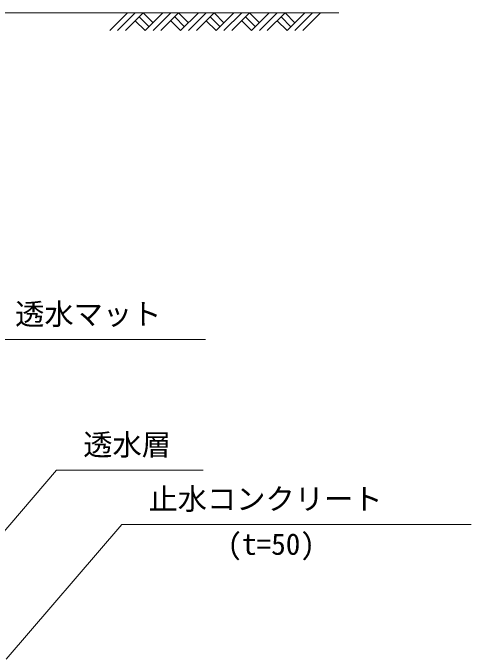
# Model space of a CAD drawing. Units: millimetres, scale not verified. Extents: x -252 to 252048, y 18866 to 78266.
# Drawn here: x 194299 to 199779, y 52288 to 60020 of the extents above; entities that cross this region are included whole.
import ezdxf
from ezdxf.enums import TextEntityAlignment as Align

# ---------------------------------------------------------------- set-up
doc = ezdxf.new("R2010")
doc.units = ezdxf.units.MM
doc.header["$LTSCALE"] = 300
for name, color, linetype, lineweight in [('D-DCR', 7, 'Continuous', 18), ('D-STR', 1, 'Continuous', 18), ('D-STR-HTXT', 7, 'Continuous', 18)]:
    doc.layers.add(name, color=color, linetype=linetype, lineweight=lineweight)
doc.styles.add('ＭＳ ゴシック', font='')
doc.styles.get('ＭＳ ゴシック').set_extended_font_data('MS Gothic')

msp = doc.modelspace()

# ---------------------------------------------------------------- linework, layer by layer
at = {"layer": 'D-DCR'}
for p, q in [((195456.2, 59807.7), (195668.3, 60019.8)), ((195550.5, 59807.7), (195762.6, 60019.8)), ((195644.7, 59807.7), (195856.9, 60019.8)), ((195856.9, 60019.8), (195974.7, 59902)), ((195880.4, 59807.7), (196092.6, 60019.8)), ((195974.7, 59807.7), (196186.8, 60019.8)), ((196069, 59807.7), (196281.1, 60019.8)), ((196281.1, 60019.8), (196399, 59902)), ((196304.7, 59807.7), (196516.8, 60019.8)), ((196399, 59807.7), (196611.1, 60019.8)), ((196493.3, 59807.7), (196705.4, 60019.8)), ((196705.4, 60019.8), (196823.2, 59902)), ((196729, 59807.7), (196941.1, 60019.8)), ((196823.2, 59807.7), (197035.4, 60019.8)), ((196917.5, 59807.7), (197129.7, 60019.8)), ((197129.7, 60019.8), (197247.5, 59902)), ((197153.2, 59807.7), (197365.4, 60019.8)), ((197247.5, 59807.7), (197459.6, 60019.8)), ((197341.8, 59807.7), (197553.9, 60019.8)), ((197553.9, 60019.8), (197671.8, 59902)), ((197577.5, 59807.7), (197789.6, 60019.8)), ((197671.8, 59807.7), (197883.9, 60019.8)), ((197766.1, 59807.7), (197978.2, 60019.8)), ((195762.6, 59925.5), (195880.4, 59807.7)), ((195809.7, 59972.7), (195927.6, 59854.8)), ((196186.8, 59925.5), (196304.7, 59807.7)), ((196234, 59972.7), (196351.8, 59854.8)), ((196611.1, 59925.5), (196729, 59807.7)), ((196658.3, 59972.7), (196776.1, 59854.8)), ((197035.4, 59925.5), (197153.2, 59807.7)), ((197082.5, 59972.7), (197200.4, 59854.8)), ((197459.6, 59925.5), (197577.5, 59807.7)), ((197506.8, 59972.7), (197624.6, 59854.8))]:
    msp.add_line(p, q, dxfattribs=at)
at = {"layer": 'D-STR'}
msp.add_line((192856.5, 60019.8), (198196.5, 60019.8), dxfattribs=at)
at = {"layer": 'D-STR-HTXT'}
for p, q in [((193037.9, 56111.1), (196604, 56111.1)), ((193607.4, 53134.3), (194819.6, 54548.7)), ((194819.6, 54548.7), (196573.9, 54548.7)), ((194219.3, 52288.3), (195599.7, 53899)), ((195599.7, 53899), (199779.1, 53899))]:
    msp.add_line(p, q, dxfattribs=at)

# ---------------------------------------------------------------- texts
at = {"layer": 'D-STR-HTXT', "color": 1, "style": 'ＭＳ ゴシック'}
for s, p in [('透水マット', (194325.1, 56211.1)), ('透水層', (195139.6, 54648.7)), ('止水コンクリート', (195919.7, 53999)), ('(t=50)', (196864.4, 53458.9))]:
    msp.add_text(s, height=256.6, dxfattribs=at).set_placement(p, align=Align.BOTTOM_LEFT)

doc.saveas('drawing.dxf')
